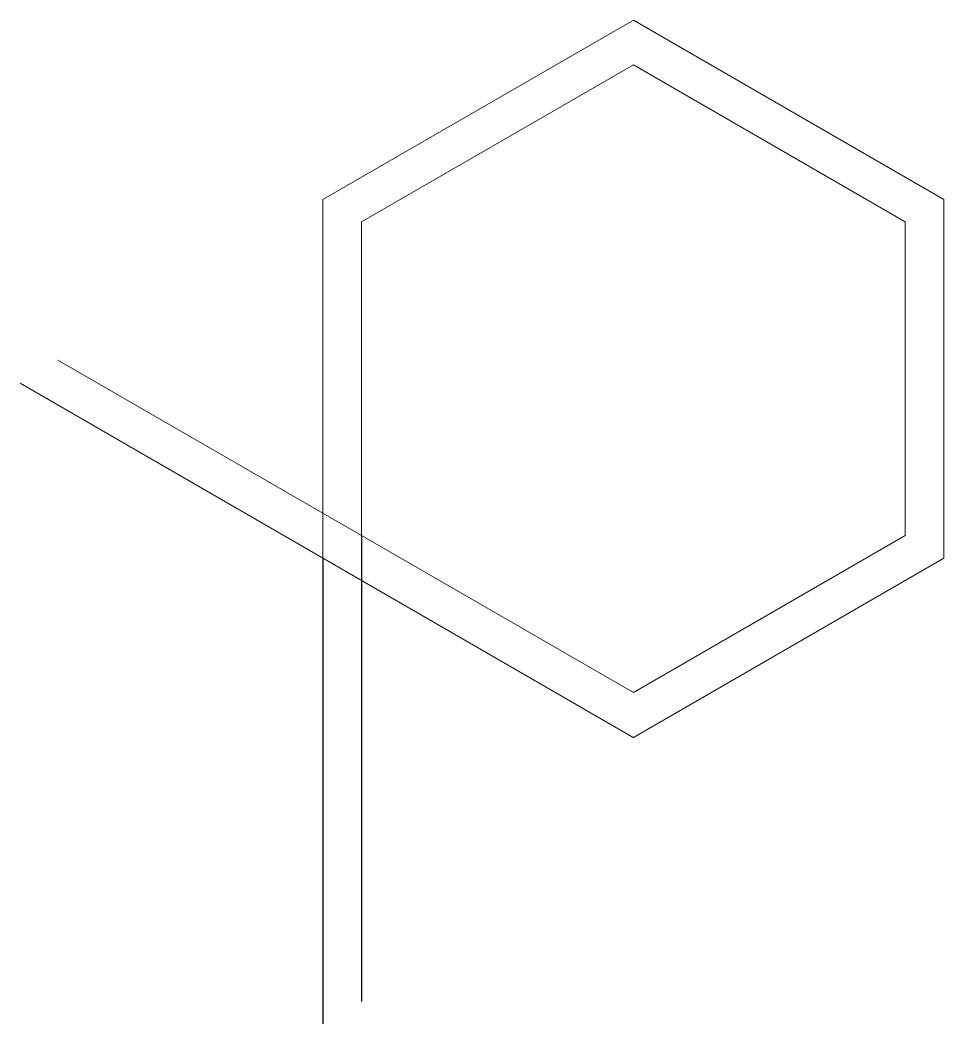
# Model space of a CAD drawing. Header units: millimetres. Extents: x -15.8 to 8, y -16.6 to 9.2.
import ezdxf

# ---------------------------------------------------------------- set-up
doc = ezdxf.new("R2010")
doc.units = ezdxf.units.MM

msp = doc.modelspace()

# ---------------------------------------------------------------- linework, layer by layer
at = {"color": 7, "linetype": 'Continuous', "lineweight": 15}
for p, q in [((0, 9.238), (-8, 4.619)), ((8, 4.619), (0, 9.238)), ((0, 8.083), (-7, 4.041)), ((7, 4.041), (0, 8.083)), ((-8, 4.619), (-8, -4.619)), ((8, -4.619), (8, 4.619)), ((-7, 4.041), (-7, -4.041)), ((7, -4.041), (7, 4.041)), ((-14.823, 0.475), (0, -8.083)), ((-15.798, -0.117), (0.015, -9.246)), ((0, -8.083), (7, -4.041)), ((0, -9.238), (8, -4.619))]:
    msp.add_line(p, q, dxfattribs=at)
for p, q in [((-7, -4.041), (-7, -16.041)), ((-8, -4.619), (-8, -16.619))]:
    msp.add_line(p, q)

doc.saveas('drawing.dxf')
